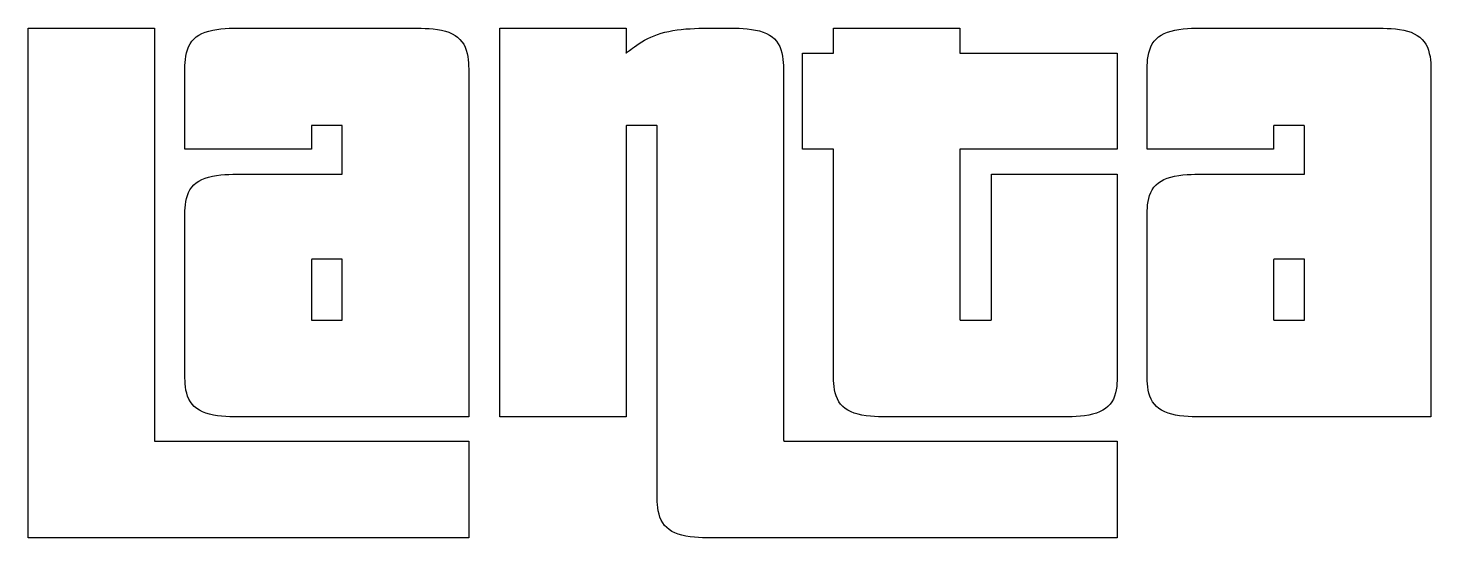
# Model space of a CAD drawing. Extents: x -29.5 to 10.5, y 9.3 to 15.2.
# Drawn here: x -5.69 to 10.52, y 9.29 to 15.17 of the extents above; entities that cross this region are included whole.
import ezdxf

# ---------------------------------------------------------------- set-up
doc = ezdxf.new("R2010")
doc.units = 0
doc.layers.add('LAYER 1', color=7, linetype='CONTINUOUS')

msp = doc.modelspace()

# ---------------------------------------------------------------- linework, layer by layer
at = {"layer": 'LAYER 1'}
for points in [[(-5.687, 10.267), (-5.687, 10.629), (-5.687, 11.048), (-5.687, 11.508), (-5.687, 11.992), (-5.687, 12.484), (-5.687, 12.968), (-5.687, 13.426), (-5.687, 13.843), (-5.687, 14.203), (-5.687, 14.493), (-5.687, 14.719), (-5.687, 14.887), (-5.687, 15.008), (-5.687, 15.088), (-5.687, 15.136), (-5.687, 15.16), (-5.687, 15.169), (-5.687, 15.17), (-5.687, 15.17), (-5.687, 15.17), (-5.687, 15.17), (-5.687, 15.17), (-5.687, 15.17), (-5.687, 15.17), (-5.687, 15.17), (-5.687, 15.17), (-5.687, 15.17), (-5.687, 15.17), (-5.684, 15.17), (-5.677, 15.17), (-5.663, 15.17), (-5.642, 15.17), (-5.609, 15.17), (-5.565, 15.17), (-5.506, 15.17), (-5.43, 15.17), (-5.337, 15.17), (-5.231, 15.17), (-5.116, 15.17), (-4.995, 15.17), (-4.873, 15.17), (-4.754, 15.17), (-4.642, 15.17), (-4.54, 15.17), (-4.454, 15.17), (-4.384, 15.17), (-4.331, 15.17), (-4.291, 15.17), (-4.263, 15.17), (-4.245, 15.17), (-4.234, 15.17), (-4.229, 15.17), (-4.227, 15.17), (-4.227, 15.17), (-4.227, 15.17), (-4.227, 15.17), (-4.227, 15.17), (-4.227, 15.17), (-4.227, 15.17), (-4.227, 15.17), (-4.227, 15.17), (-4.227, 15.17), (-4.227, 15.17), (-4.227, 15.168), (-4.227, 15.157), (-4.227, 15.13), (-4.227, 15.083), (-4.227, 15.006), (-4.227, 14.895), (-4.227, 14.741), (-4.227, 14.54), (-4.227, 14.283), (-4.227, 13.973), (-4.227, 13.621), (-4.227, 13.24), (-4.227, 12.844), (-4.227, 12.447), (-4.227, 12.06), (-4.227, 11.698), (-4.227, 11.375), (-4.227, 11.101), (-4.227, 10.885), (-4.227, 10.718), (-4.227, 10.595), (-4.227, 10.509), (-4.227, 10.453), (-4.227, 10.422), (-4.227, 10.407), (-4.227, 10.403), (-4.227, 10.403), (-4.227, 10.403), (-4.227, 10.403), (-4.227, 10.403), (-4.227, 10.403), (-4.227, 10.403), (-4.227, 10.403), (-4.227, 10.403), (-4.227, 10.403), (-4.227, 10.403), (-4.224, 10.403), (-4.214, 10.403), (-4.192, 10.403), (-4.152, 10.403), (-4.09, 10.403), (-4, 10.403), (-3.878, 10.403), (-3.718, 10.403), (-3.515, 10.403), (-3.273, 10.403), (-3, 10.403), (-2.708, 10.403), (-2.406, 10.403), (-2.103, 10.403), (-1.812, 10.403), (-1.54, 10.403), (-1.299, 10.403), (-1.099, 10.403), (-0.94, 10.403), (-0.819, 10.403), (-0.731, 10.403), (-0.669, 10.403), (-0.63, 10.403), (-0.609, 10.403), (-0.599, 10.403), (-0.597, 10.403), (-0.597, 10.403), (-0.597, 10.403), (-0.597, 10.403), (-0.597, 10.403), (-0.597, 10.403), (-0.597, 10.403), (-0.597, 10.403), (-0.597, 10.403), (-0.597, 10.403), (-0.597, 10.403), (-0.597, 10.401), (-0.597, 10.398), (-0.597, 10.39), (-0.597, 10.377), (-0.597, 10.357), (-0.597, 10.327), (-0.597, 10.288), (-0.597, 10.237), (-0.597, 10.172), (-0.597, 10.096), (-0.597, 10.011), (-0.597, 9.92), (-0.597, 9.827), (-0.597, 9.734), (-0.597, 9.645), (-0.597, 9.563), (-0.597, 9.491), (-0.597, 9.432), (-0.597, 9.385), (-0.597, 9.349), (-0.597, 9.324), (-0.597, 9.306), (-0.597, 9.295), (-0.597, 9.289), (-0.597, 9.287), (-0.597, 9.286), (-0.597, 9.286), (-0.597, 9.286), (-0.597, 9.286), (-0.597, 9.286), (-0.597, 9.286), (-0.597, 9.286), (-0.597, 9.286), (-0.597, 9.286), (-0.597, 9.286), (-0.597, 9.286), (-0.604, 9.286), (-0.623, 9.286), (-0.661, 9.286), (-0.727, 9.286), (-0.826, 9.286), (-0.967, 9.286), (-1.155, 9.286), (-1.399, 9.286), (-1.703, 9.286), (-2.058, 9.286), (-2.451, 9.286), (-2.867, 9.286), (-3.293, 9.286), (-3.713, 9.286), (-4.115, 9.286), (-4.482, 9.286), (-4.803, 9.286), (-5.064, 9.286), (-5.268, 9.286), (-5.422, 9.286), (-5.532, 9.286), (-5.607, 9.286), (-5.653, 9.286), (-5.677, 9.286), (-5.686, 9.286), (-5.687, 9.286), (-5.687, 9.286), (-5.687, 9.286), (-5.687, 9.286), (-5.687, 9.286), (-5.687, 9.286), (-5.687, 9.286), (-5.687, 9.286), (-5.687, 9.286), (-5.687, 9.286), (-5.687, 9.287), (-5.687, 9.296), (-5.687, 9.322), (-5.687, 9.371), (-5.687, 9.452), (-5.687, 9.575), (-5.687, 9.746), (-5.687, 9.974)], [(-3.592, 10.714), (-3.634, 10.727), (-3.672, 10.742), (-3.707, 10.759), (-3.739, 10.78), (-3.767, 10.803), (-3.791, 10.828), (-3.812, 10.856), (-3.83, 10.887), (-3.844, 10.921), (-3.855, 10.956), (-3.863, 10.993), (-3.868, 11.03), (-3.872, 11.066), (-3.874, 11.1), (-3.875, 11.131), (-3.876, 11.159), (-3.876, 11.182), (-3.876, 11.201), (-3.876, 11.214), (-3.876, 11.224), (-3.876, 11.231), (-3.876, 11.235), (-3.876, 11.237), (-3.876, 11.238), (-3.876, 11.238), (-3.876, 11.238), (-3.876, 11.242), (-3.876, 11.25), (-3.876, 11.267), (-3.876, 11.296), (-3.876, 11.338), (-3.876, 11.398), (-3.876, 11.478), (-3.876, 11.581), (-3.876, 11.704), (-3.876, 11.843), (-3.876, 11.991), (-3.876, 12.142), (-3.876, 12.292), (-3.876, 12.433), (-3.876, 12.56), (-3.876, 12.668), (-3.876, 12.753), (-3.876, 12.818), (-3.876, 12.864), (-3.876, 12.896), (-3.876, 12.915), (-3.876, 12.925), (-3.876, 12.929), (-3.876, 12.93), (-3.876, 12.93), (-3.876, 12.931), (-3.876, 12.933), (-3.876, 12.936), (-3.876, 12.942), (-3.876, 12.951), (-3.876, 12.964), (-3.876, 12.981), (-3.876, 13.003), (-3.875, 13.03), (-3.875, 13.061), (-3.873, 13.094), (-3.869, 13.13), (-3.864, 13.167), (-3.857, 13.203), (-3.847, 13.239), (-3.833, 13.273), (-3.817, 13.305), (-3.796, 13.334), (-3.773, 13.36), (-3.745, 13.383), (-3.715, 13.404), (-3.681, 13.423), (-3.643, 13.438), (-3.602, 13.451), (-3.557, 13.462), (-3.51, 13.47), (-3.462, 13.476), (-3.414, 13.48), (-3.367, 13.482), (-3.322, 13.484), (-3.281, 13.485), (-3.245, 13.485), (-3.215, 13.485), (-3.192, 13.485), (-3.175, 13.485), (-3.162, 13.485), (-3.154, 13.485), (-3.149, 13.485), (-3.147, 13.485), (-3.146, 13.485), (-3.145, 13.485), (-3.145, 13.485), (-3.143, 13.485), (-3.137, 13.485), (-3.125, 13.485), (-3.106, 13.485), (-3.077, 13.485), (-3.037, 13.485), (-2.984, 13.485), (-2.916, 13.485), (-2.835, 13.485), (-2.745, 13.485), (-2.649, 13.485), (-2.552, 13.485), (-2.456, 13.485), (-2.366, 13.485), (-2.286, 13.485), (-2.218, 13.485), (-2.165, 13.485), (-2.125, 13.485), (-2.097, 13.485), (-2.078, 13.485), (-2.066, 13.485), (-2.06, 13.485), (-2.058, 13.485), (-2.057, 13.485), (-2.057, 13.485), (-2.057, 13.485), (-2.057, 13.485), (-2.057, 13.485), (-2.057, 13.485), (-2.057, 13.485), (-2.057, 13.485), (-2.057, 13.485), (-2.057, 13.485), (-2.057, 13.485), (-2.057, 13.488), (-2.057, 13.492), (-2.057, 13.5), (-2.057, 13.512), (-2.057, 13.53), (-2.057, 13.554), (-2.057, 13.585), (-2.057, 13.623), (-2.057, 13.666), (-2.057, 13.713), (-2.057, 13.762), (-2.057, 13.811), (-2.057, 13.858), (-2.057, 13.9), (-2.057, 13.938), (-2.057, 13.967), (-2.057, 13.99), (-2.057, 14.007), (-2.057, 14.019), (-2.057, 14.026), (-2.057, 14.03), (-2.057, 14.032), (-2.057, 14.032), (-2.057, 14.032), (-2.057, 14.032), (-2.057, 14.033), (-2.057, 14.033), (-2.057, 14.033), (-2.057, 14.033), (-2.057, 14.033), (-2.057, 14.034), (-2.057, 14.034), (-2.057, 14.035), (-2.057, 14.036), (-2.057, 14.036), (-2.057, 14.037), (-2.057, 14.038), (-2.058, 14.039), (-2.058, 14.04), (-2.058, 14.041), (-2.058, 14.042), (-2.059, 14.042), (-2.059, 14.043), (-2.06, 14.044), (-2.06, 14.044), (-2.061, 14.045), (-2.061, 14.045), (-2.062, 14.046), (-2.063, 14.046), (-2.064, 14.046), (-2.065, 14.046), (-2.066, 14.046), (-2.067, 14.046), (-2.068, 14.046), (-2.068, 14.046), (-2.069, 14.046), (-2.07, 14.046), (-2.07, 14.046), (-2.071, 14.046), (-2.071, 14.046), (-2.071, 14.046), (-2.071, 14.046), (-2.071, 14.046), (-2.071, 14.046), (-2.071, 14.046), (-2.071, 14.046), (-2.072, 14.046), (-2.073, 14.046), (-2.076, 14.046), (-2.081, 14.046), (-2.089, 14.046), (-2.1, 14.046), (-2.115, 14.046), (-2.134, 14.046), (-2.157, 14.046), (-2.184, 14.046), (-2.213, 14.046), (-2.242, 14.046), (-2.271, 14.046), (-2.299, 14.046), (-2.325, 14.046), (-2.347, 14.046), (-2.364, 14.046), (-2.377, 14.046), (-2.387, 14.046), (-2.394, 14.046), (-2.398, 14.046), (-2.4, 14.046), (-2.401, 14.046), (-2.401, 14.046), (-2.401, 14.046), (-2.401, 14.046), (-2.401, 14.046), (-2.401, 14.046), (-2.402, 14.046), (-2.402, 14.046), (-2.402, 14.046), (-2.402, 14.046), (-2.403, 14.046), (-2.404, 14.046), (-2.404, 14.046), (-2.405, 14.046), (-2.406, 14.046), (-2.407, 14.046), (-2.408, 14.046), (-2.409, 14.046), (-2.41, 14.046), (-2.411, 14.045), (-2.411, 14.045), (-2.412, 14.045), (-2.413, 14.044), (-2.413, 14.044), (-2.414, 14.043), (-2.414, 14.042), (-2.414, 14.041), (-2.415, 14.041), (-2.415, 14.04), (-2.415, 14.039), (-2.415, 14.038), (-2.415, 14.037), (-2.415, 14.036), (-2.415, 14.035), (-2.415, 14.035), (-2.415, 14.034), (-2.415, 14.033), (-2.415, 14.033), (-2.415, 14.033), (-2.415, 14.033), (-2.415, 14.033), (-2.415, 14.033), (-2.415, 14.032), (-2.415, 14.032), (-2.415, 14.032), (-2.415, 14.032), (-2.415, 14.031), (-2.415, 14.028), (-2.415, 14.024), (-2.415, 14.018), (-2.415, 14.009), (-2.415, 13.997), (-2.415, 13.981), (-2.415, 13.962), (-2.415, 13.941), (-2.415, 13.918), (-2.415, 13.895), (-2.415, 13.872), (-2.415, 13.85), (-2.415, 13.831), (-2.415, 13.814), (-2.415, 13.801), (-2.415, 13.791), (-2.415, 13.783), (-2.415, 13.778), (-2.415, 13.775), (-2.415, 13.774), (-2.415, 13.773), (-2.415, 13.773), (-2.415, 13.773), (-2.415, 13.773), (-2.415, 13.773), (-2.415, 13.773), (-2.415, 13.773), (-2.415, 13.773), (-2.415, 13.773), (-2.415, 13.773), (-2.415, 13.773), (-2.416, 13.773), (-2.421, 13.773), (-2.432, 13.773), (-2.451, 13.773), (-2.482, 13.773), (-2.526, 13.773), (-2.586, 13.773), (-2.664, 13.773), (-2.762, 13.773), (-2.876, 13.773), (-3, 13.773), (-3.13, 13.773), (-3.261, 13.773), (-3.387, 13.773), (-3.503, 13.773), (-3.605, 13.773), (-3.689, 13.773), (-3.753, 13.773), (-3.8, 13.773), (-3.834, 13.773), (-3.855, 13.773), (-3.868, 13.773), (-3.874, 13.773), (-3.876, 13.773), (-3.876, 13.773), (-3.876, 13.773), (-3.876, 13.773), (-3.876, 13.773), (-3.876, 13.773), (-3.876, 13.773), (-3.876, 13.773), (-3.876, 13.773), (-3.876, 13.773), (-3.876, 13.773), (-3.876, 13.775), (-3.876, 13.779), (-3.876, 13.788), (-3.876, 13.802), (-3.876, 13.823), (-3.876, 13.853), (-3.876, 13.893), (-3.876, 13.944), (-3.876, 14.005), (-3.876, 14.073), (-3.876, 14.146), (-3.876, 14.22), (-3.876, 14.293), (-3.876, 14.362), (-3.876, 14.424), (-3.876, 14.476), (-3.876, 14.517), (-3.876, 14.548), (-3.876, 14.57), (-3.876, 14.585), (-3.876, 14.594), (-3.876, 14.599), (-3.876, 14.601), (-3.876, 14.601), (-3.876, 14.601), (-3.876, 14.602), (-3.876, 14.604), (-3.876, 14.608), (-3.876, 14.614), (-3.876, 14.623), (-3.876, 14.637), (-3.876, 14.655), (-3.876, 14.678), (-3.875, 14.705), (-3.875, 14.737), (-3.873, 14.772), (-3.869, 14.808), (-3.864, 14.846), (-3.856, 14.884), (-3.846, 14.92), (-3.832, 14.955), (-3.815, 14.987), (-3.795, 15.017), (-3.771, 15.043), (-3.744, 15.067), (-3.713, 15.089), (-3.678, 15.107), (-3.641, 15.123), (-3.599, 15.136), (-3.554, 15.147), (-3.507, 15.155), (-3.459, 15.161), (-3.411, 15.165), (-3.364, 15.168), (-3.319, 15.169), (-3.279, 15.17), (-3.243, 15.17), (-3.214, 15.17), (-3.191, 15.17), (-3.174, 15.17), (-3.162, 15.17), (-3.154, 15.17), (-3.149, 15.17), (-3.146, 15.17), (-3.146, 15.17), (-3.145, 15.17), (-3.145, 15.17), (-3.141, 15.17), (-3.13, 15.17), (-3.109, 15.17), (-3.076, 15.17), (-3.027, 15.17), (-2.959, 15.17), (-2.869, 15.17), (-2.754, 15.17), (-2.618, 15.17), (-2.466, 15.17), (-2.306, 15.17), (-2.143, 15.17), (-1.984, 15.17), (-1.835, 15.17), (-1.701, 15.17), (-1.59, 15.17), (-1.503, 15.17), (-1.437, 15.17), (-1.391, 15.17), (-1.359, 15.17), (-1.341, 15.17), (-1.331, 15.17), (-1.327, 15.17), (-1.327, 15.17), (-1.327, 15.17), (-1.326, 15.17), (-1.323, 15.17), (-1.318, 15.17), (-1.309, 15.17), (-1.297, 15.17), (-1.279, 15.17), (-1.255, 15.17), (-1.225, 15.17), (-1.188, 15.17), (-1.147, 15.169), (-1.102, 15.167), (-1.055, 15.164), (-1.007, 15.16), (-0.958, 15.154), (-0.912, 15.145), (-0.867, 15.135), (-0.827, 15.121), (-0.789, 15.105), (-0.755, 15.086), (-0.725, 15.064), (-0.698, 15.04), (-0.675, 15.013), (-0.655, 14.983), (-0.638, 14.95), (-0.625, 14.915), (-0.615, 14.878), (-0.608, 14.841), (-0.603, 14.803), (-0.6, 14.767), (-0.598, 14.732), (-0.597, 14.701), (-0.597, 14.674), (-0.597, 14.652), (-0.597, 14.635), (-0.597, 14.622), (-0.597, 14.613), (-0.597, 14.607), (-0.597, 14.603), (-0.597, 14.602), (-0.597, 14.601), (-0.597, 14.601), (-0.597, 14.599), (-0.597, 14.589), (-0.597, 14.563), (-0.597, 14.516), (-0.597, 14.441), (-0.597, 14.33), (-0.597, 14.178), (-0.597, 13.977), (-0.597, 13.723), (-0.597, 13.425), (-0.597, 13.096), (-0.597, 12.749), (-0.597, 12.399), (-0.597, 12.057), (-0.597, 11.739), (-0.597, 11.456), (-0.597, 11.223), (-0.597, 11.042), (-0.597, 10.906), (-0.597, 10.81), (-0.597, 10.747), (-0.597, 10.709), (-0.597, 10.69), (-0.597, 10.684), (-0.597, 10.683), (-0.597, 10.683), (-0.597, 10.683), (-0.597, 10.683), (-0.597, 10.683), (-0.597, 10.683), (-0.597, 10.683), (-0.597, 10.683), (-0.597, 10.683), (-0.597, 10.683), (-0.601, 10.683), (-0.613, 10.683), (-0.637, 10.683), (-0.677, 10.683), (-0.739, 10.683), (-0.825, 10.683), (-0.942, 10.683), (-1.092, 10.683), (-1.274, 10.683), (-1.481, 10.683), (-1.702, 10.683), (-1.93, 10.683), (-2.156, 10.683), (-2.371, 10.683), (-2.566, 10.683), (-2.733, 10.683), (-2.865, 10.683), (-2.965, 10.683), (-3.038, 10.683), (-3.088, 10.683), (-3.12, 10.683), (-3.137, 10.683), (-3.144, 10.683), (-3.145, 10.683), (-3.146, 10.683), (-3.146, 10.683), (-3.148, 10.683), (-3.153, 10.683), (-3.16, 10.683), (-3.171, 10.683), (-3.188, 10.683), (-3.209, 10.683), (-3.238, 10.683), (-3.272, 10.684), (-3.312, 10.684), (-3.356, 10.685), (-3.402, 10.688), (-3.451, 10.692), (-3.499, 10.697), (-3.547, 10.704)], [(1.866, 9.317), (1.824, 9.329), (1.785, 9.345), (1.75, 9.362), (1.718, 9.383), (1.69, 9.406), (1.665, 9.431), (1.644, 9.46), (1.626, 9.491), (1.612, 9.524), (1.601, 9.56), (1.593, 9.597), (1.587, 9.634), (1.583, 9.67), (1.581, 9.704), (1.58, 9.735), (1.58, 9.763), (1.58, 9.786), (1.58, 9.804), (1.58, 9.818), (1.58, 9.827), (1.58, 9.834), (1.58, 9.838), (1.58, 9.84), (1.58, 9.841), (1.58, 9.841), (1.58, 9.842), (1.58, 9.85), (1.58, 9.873), (1.58, 9.917), (1.58, 9.99), (1.58, 10.099), (1.58, 10.252), (1.58, 10.454), (1.58, 10.714), (1.58, 11.024), (1.58, 11.371), (1.58, 11.74), (1.58, 12.117), (1.58, 12.486), (1.58, 12.834), (1.58, 13.147), (1.58, 13.409), (1.58, 13.614), (1.58, 13.768), (1.58, 13.879), (1.58, 13.954), (1.58, 13.999), (1.58, 14.022), (1.58, 14.031), (1.58, 14.032), (1.58, 14.032), (1.58, 14.033), (1.58, 14.033), (1.58, 14.033), (1.58, 14.033), (1.58, 14.033), (1.58, 14.033), (1.58, 14.034), (1.58, 14.034), (1.58, 14.035), (1.58, 14.036), (1.58, 14.037), (1.58, 14.038), (1.579, 14.039), (1.579, 14.04), (1.579, 14.04), (1.579, 14.041), (1.578, 14.042), (1.578, 14.043), (1.578, 14.043), (1.577, 14.044), (1.576, 14.045), (1.576, 14.045), (1.575, 14.045), (1.574, 14.046), (1.573, 14.046), (1.572, 14.046), (1.572, 14.046), (1.571, 14.046), (1.57, 14.046), (1.569, 14.046), (1.568, 14.046), (1.567, 14.046), (1.567, 14.046), (1.567, 14.046), (1.566, 14.046), (1.566, 14.046), (1.566, 14.046), (1.566, 14.046), (1.566, 14.046), (1.566, 14.046), (1.566, 14.046), (1.566, 14.046), (1.565, 14.046), (1.562, 14.046), (1.558, 14.046), (1.552, 14.046), (1.542, 14.046), (1.529, 14.046), (1.512, 14.046), (1.49, 14.046), (1.465, 14.046), (1.437, 14.046), (1.407, 14.046), (1.378, 14.046), (1.349, 14.046), (1.322, 14.046), (1.299, 14.046), (1.28, 14.046), (1.265, 14.046), (1.254, 14.046), (1.246, 14.046), (1.241, 14.046), (1.238, 14.046), (1.236, 14.046), (1.236, 14.046), (1.236, 14.046), (1.236, 14.046), (1.236, 14.046), (1.236, 14.046), (1.235, 14.046), (1.235, 14.046), (1.235, 14.046), (1.235, 14.046), (1.234, 14.046), (1.234, 14.046), (1.233, 14.046), (1.232, 14.046), (1.231, 14.046), (1.23, 14.046), (1.229, 14.046), (1.228, 14.046), (1.227, 14.046), (1.227, 14.046), (1.226, 14.045), (1.225, 14.045), (1.224, 14.044), (1.224, 14.044), (1.223, 14.043), (1.223, 14.042), (1.223, 14.042), (1.222, 14.041), (1.222, 14.04), (1.222, 14.039), (1.222, 14.038), (1.222, 14.037), (1.222, 14.036), (1.222, 14.035), (1.222, 14.035), (1.222, 14.034), (1.222, 14.034), (1.222, 14.033), (1.222, 14.033), (1.222, 14.033), (1.222, 14.033), (1.222, 14.033), (1.222, 14.032), (1.222, 14.032), (1.222, 14.032), (1.222, 14.029), (1.222, 14.016), (1.222, 13.989), (1.222, 13.94), (1.222, 13.866), (1.222, 13.759), (1.222, 13.614), (1.222, 13.426), (1.222, 13.193), (1.222, 12.927), (1.222, 12.638), (1.222, 12.338), (1.222, 12.039), (1.222, 11.753), (1.222, 11.49), (1.222, 11.263), (1.222, 11.08), (1.222, 10.941), (1.222, 10.839), (1.222, 10.768), (1.222, 10.723), (1.222, 10.697), (1.222, 10.686), (1.222, 10.683), (1.222, 10.683), (1.222, 10.683), (1.222, 10.683), (1.222, 10.683), (1.222, 10.683), (1.222, 10.683), (1.222, 10.683), (1.222, 10.683), (1.222, 10.683), (1.221, 10.683), (1.217, 10.683), (1.208, 10.683), (1.19, 10.683), (1.162, 10.683), (1.121, 10.683), (1.064, 10.683), (0.988, 10.683), (0.893, 10.683), (0.782, 10.683), (0.659, 10.683), (0.529, 10.683), (0.398, 10.683), (0.271, 10.683), (0.152, 10.683), (0.047, 10.683), (-0.04, 10.683), (-0.107, 10.683), (-0.157, 10.683), (-0.193, 10.683), (-0.216, 10.683), (-0.23, 10.683), (-0.236, 10.683), (-0.239, 10.683), (-0.239, 10.683), (-0.239, 10.683), (-0.239, 10.683), (-0.239, 10.683), (-0.239, 10.683), (-0.239, 10.683), (-0.239, 10.683), (-0.239, 10.683), (-0.239, 10.683), (-0.239, 10.684), (-0.239, 10.692), (-0.239, 10.714), (-0.239, 10.758), (-0.239, 10.832), (-0.239, 10.944), (-0.239, 11.101), (-0.239, 11.312), (-0.239, 11.582), (-0.239, 11.909), (-0.239, 12.276), (-0.239, 12.669), (-0.239, 13.072), (-0.239, 13.469), (-0.239, 13.845), (-0.239, 14.185), (-0.239, 14.472), (-0.239, 14.699), (-0.239, 14.87), (-0.239, 14.994), (-0.239, 15.078), (-0.239, 15.13), (-0.239, 15.157), (-0.239, 15.168), (-0.239, 15.17), (-0.239, 15.17), (-0.239, 15.17), (-0.239, 15.17), (-0.239, 15.17), (-0.239, 15.17), (-0.239, 15.17), (-0.239, 15.17), (-0.239, 15.17), (-0.239, 15.17), (-0.237, 15.17), (-0.232, 15.17), (-0.221, 15.17), (-0.2, 15.17), (-0.168, 15.17), (-0.123, 15.17), (-0.061, 15.17), (0.02, 15.17), (0.121, 15.17), (0.236, 15.17), (0.362, 15.17), (0.492, 15.17), (0.623, 15.17), (0.748, 15.17), (0.864, 15.17), (0.964, 15.17), (1.044, 15.17), (1.106, 15.17), (1.152, 15.17), (1.183, 15.17), (1.204, 15.17), (1.215, 15.17), (1.22, 15.17), (1.222, 15.17), (1.222, 15.17), (1.222, 15.17), (1.222, 15.17), (1.222, 15.17), (1.222, 15.17), (1.222, 15.17), (1.222, 15.17), (1.222, 15.17), (1.222, 15.17), (1.222, 15.17), (1.222, 15.169), (1.222, 15.167), (1.222, 15.164), (1.222, 15.159), (1.222, 15.151), (1.222, 15.139), (1.222, 15.125), (1.222, 15.106), (1.222, 15.085), (1.222, 15.06), (1.222, 15.035), (1.222, 15.009), (1.222, 14.984), (1.222, 14.96), (1.222, 14.939), (1.222, 14.922), (1.222, 14.909), (1.222, 14.899), (1.222, 14.891), (1.222, 14.887), (1.222, 14.884), (1.222, 14.883), (1.222, 14.882), (1.222, 14.882), (1.222, 14.882), (1.222, 14.883), (1.224, 14.884), (1.227, 14.886), (1.231, 14.89), (1.238, 14.895), (1.248, 14.902), (1.26, 14.912), (1.276, 14.924), (1.295, 14.939), (1.318, 14.955), (1.343, 14.973), (1.371, 14.992), (1.402, 15.011), (1.435, 15.03), (1.47, 15.049), (1.506, 15.066), (1.544, 15.082), (1.584, 15.096), (1.626, 15.11), (1.669, 15.121), (1.714, 15.132), (1.76, 15.141), (1.809, 15.148), (1.858, 15.155), (1.909, 15.16), (1.961, 15.163), (2.012, 15.166), (2.062, 15.168), (2.109, 15.169), (2.152, 15.17), (2.191, 15.17), (2.224, 15.17), (2.251, 15.17), (2.272, 15.17), (2.29, 15.17), (2.305, 15.17), (2.319, 15.17), (2.335, 15.17), (2.353, 15.17), (2.376, 15.17), (2.405, 15.17), (2.44, 15.17), (2.481, 15.169), (2.525, 15.168), (2.572, 15.165), (2.62, 15.161), (2.669, 15.155), (2.716, 15.147), (2.761, 15.137), (2.803, 15.124), (2.841, 15.108), (2.876, 15.09), (2.907, 15.068), (2.934, 15.044), (2.958, 15.018), (2.979, 14.988), (2.996, 14.956), (3.01, 14.921), (3.02, 14.885), (3.028, 14.847), (3.033, 14.809), (3.037, 14.772), (3.039, 14.738), (3.04, 14.706), (3.04, 14.678), (3.04, 14.655), (3.04, 14.637), (3.04, 14.624), (3.04, 14.614), (3.04, 14.608), (3.04, 14.604), (3.04, 14.602), (3.04, 14.601), (3.04, 14.601), (3.04, 14.6), (3.04, 14.59), (3.04, 14.565), (3.04, 14.518), (3.04, 14.441), (3.04, 14.328), (3.04, 14.17), (3.04, 13.961), (3.04, 13.695), (3.04, 13.38), (3.04, 13.031), (3.04, 12.661), (3.04, 12.285), (3.04, 11.918), (3.04, 11.574), (3.04, 11.267), (3.04, 11.012), (3.04, 10.814), (3.04, 10.665), (3.04, 10.559), (3.04, 10.489), (3.04, 10.446), (3.04, 10.425), (3.04, 10.418), (3.04, 10.417), (3.04, 10.417), (3.04, 10.417), (3.04, 10.417), (3.04, 10.416), (3.04, 10.416), (3.04, 10.416), (3.04, 10.416), (3.04, 10.415), (3.04, 10.415), (3.04, 10.414), (3.04, 10.413), (3.04, 10.412), (3.04, 10.411), (3.04, 10.41), (3.041, 10.409), (3.041, 10.409), (3.041, 10.408), (3.041, 10.407), (3.042, 10.406), (3.042, 10.406), (3.043, 10.405), (3.043, 10.404), (3.044, 10.404), (3.045, 10.404), (3.046, 10.403), (3.047, 10.403), (3.047, 10.403), (3.048, 10.403), (3.049, 10.403), (3.05, 10.403), (3.051, 10.403), (3.052, 10.403), (3.052, 10.403), (3.053, 10.403), (3.053, 10.403), (3.054, 10.403), (3.054, 10.403), (3.054, 10.403), (3.054, 10.403), (3.054, 10.403), (3.054, 10.403), (3.054, 10.403), (3.057, 10.403), (3.069, 10.403), (3.097, 10.403), (3.148, 10.403), (3.228, 10.403), (3.343, 10.403), (3.501, 10.403), (3.708, 10.403), (3.966, 10.403), (4.266, 10.403), (4.594, 10.403), (4.936, 10.403), (5.28, 10.403), (5.612, 10.403), (5.919, 10.403), (6.188, 10.403), (6.407, 10.403), (6.575, 10.403), (6.699, 10.403), (6.786, 10.403), (6.842, 10.403), (6.875, 10.403), (6.89, 10.403), (6.894, 10.403), (6.895, 10.403), (6.895, 10.403), (6.895, 10.403), (6.895, 10.403), (6.895, 10.403), (6.895, 10.403), (6.895, 10.403), (6.895, 10.403), (6.895, 10.403), (6.895, 10.402), (6.895, 10.4), (6.895, 10.394), (6.895, 10.381), (6.895, 10.361), (6.895, 10.332), (6.895, 10.29), (6.895, 10.236), (6.895, 10.166), (6.895, 10.082), (6.895, 9.989), (6.895, 9.891), (6.895, 9.791), (6.895, 9.692), (6.895, 9.6), (6.895, 9.518), (6.895, 9.449), (6.895, 9.395), (6.895, 9.355), (6.895, 9.326), (6.895, 9.306), (6.895, 9.295), (6.895, 9.289), (6.895, 9.286), (6.895, 9.286), (6.895, 9.286), (6.895, 9.286), (6.895, 9.286), (6.895, 9.286), (6.895, 9.286), (6.895, 9.286), (6.895, 9.286), (6.895, 9.286), (6.894, 9.286), (6.888, 9.286), (6.869, 9.286), (6.829, 9.286), (6.759, 9.286), (6.652, 9.286), (6.5, 9.286), (6.296, 9.286), (6.031, 9.286), (5.707, 9.286), (5.338, 9.286), (4.94, 9.286), (4.53, 9.286), (4.123, 9.286), (3.734, 9.286), (3.38, 9.286), (3.076, 9.286), (2.834, 9.286), (2.65, 9.286), (2.515, 9.286), (2.423, 9.286), (2.365, 9.286), (2.333, 9.286), (2.32, 9.286), (2.317, 9.286), (2.317, 9.286), (2.316, 9.286), (2.314, 9.286), (2.31, 9.286), (2.302, 9.286), (2.291, 9.286), (2.275, 9.286), (2.253, 9.286), (2.225, 9.286), (2.19, 9.286), (2.149, 9.287), (2.105, 9.288), (2.058, 9.291), (2.009, 9.294), (1.96, 9.3), (1.912, 9.307)], [(3.9, 10.714), (3.857, 10.727), (3.819, 10.742), (3.784, 10.76), (3.752, 10.78), (3.724, 10.804), (3.699, 10.83), (3.678, 10.858), (3.661, 10.89), (3.647, 10.924), (3.636, 10.96), (3.628, 10.997), (3.623, 11.034), (3.619, 11.07), (3.617, 11.104), (3.616, 11.135), (3.616, 11.163), (3.616, 11.185), (3.616, 11.203), (3.616, 11.216), (3.616, 11.226), (3.616, 11.232), (3.616, 11.236), (3.616, 11.237), (3.616, 11.238), (3.616, 11.238), (3.616, 11.239), (3.616, 11.245), (3.616, 11.261), (3.616, 11.291), (3.616, 11.339), (3.616, 11.41), (3.616, 11.508), (3.616, 11.638), (3.616, 11.803), (3.616, 11.997), (3.616, 12.212), (3.616, 12.438), (3.616, 12.667), (3.616, 12.889), (3.616, 13.097), (3.616, 13.28), (3.616, 13.431), (3.616, 13.547), (3.616, 13.633), (3.616, 13.694), (3.616, 13.734), (3.616, 13.758), (3.616, 13.769), (3.616, 13.772), (3.616, 13.773), (3.616, 13.773), (3.616, 13.773), (3.616, 13.773), (3.616, 13.773), (3.616, 13.773), (3.616, 13.773), (3.616, 13.773), (3.616, 13.773), (3.616, 13.773), (3.615, 13.773), (3.613, 13.773), (3.609, 13.773), (3.603, 13.773), (3.593, 13.773), (3.58, 13.773), (3.562, 13.773), (3.54, 13.773), (3.513, 13.773), (3.483, 13.773), (3.451, 13.773), (3.419, 13.773), (3.387, 13.773), (3.357, 13.773), (3.331, 13.773), (3.309, 13.773), (3.292, 13.773), (3.279, 13.773), (3.27, 13.773), (3.264, 13.773), (3.26, 13.773), (3.258, 13.773), (3.258, 13.773), (3.258, 13.773), (3.258, 13.773), (3.258, 13.773), (3.258, 13.773), (3.258, 13.773), (3.258, 13.773), (3.258, 13.773), (3.258, 13.773), (3.258, 13.773), (3.258, 13.773), (3.258, 13.775), (3.258, 13.78), (3.258, 13.791), (3.258, 13.809), (3.258, 13.837), (3.258, 13.877), (3.258, 13.929), (3.258, 13.997), (3.258, 14.078), (3.258, 14.17), (3.258, 14.268), (3.258, 14.368), (3.258, 14.467), (3.258, 14.56), (3.258, 14.644), (3.258, 14.714), (3.258, 14.769), (3.258, 14.811), (3.258, 14.841), (3.258, 14.861), (3.258, 14.873), (3.258, 14.879), (3.258, 14.882), (3.258, 14.882), (3.258, 14.882), (3.258, 14.882), (3.258, 14.882), (3.258, 14.882), (3.258, 14.882), (3.258, 14.882), (3.258, 14.882), (3.258, 14.882), (3.258, 14.882), (3.258, 14.882), (3.26, 14.882), (3.263, 14.882), (3.269, 14.882), (3.277, 14.882), (3.289, 14.882), (3.305, 14.882), (3.327, 14.882), (3.352, 14.882), (3.381, 14.882), (3.413, 14.882), (3.445, 14.882), (3.477, 14.882), (3.507, 14.882), (3.535, 14.882), (3.559, 14.882), (3.577, 14.882), (3.591, 14.882), (3.601, 14.882), (3.608, 14.882), (3.612, 14.882), (3.615, 14.882), (3.616, 14.882), (3.616, 14.882), (3.616, 14.882), (3.616, 14.882), (3.616, 14.882), (3.616, 14.882), (3.616, 14.882), (3.616, 14.882), (3.616, 14.882), (3.616, 14.882), (3.616, 14.882), (3.616, 14.882), (3.616, 14.883), (3.616, 14.886), (3.616, 14.89), (3.616, 14.896), (3.616, 14.906), (3.616, 14.918), (3.616, 14.934), (3.616, 14.955), (3.616, 14.978), (3.616, 15.003), (3.616, 15.029), (3.616, 15.055), (3.616, 15.079), (3.616, 15.102), (3.616, 15.121), (3.616, 15.137), (3.616, 15.149), (3.616, 15.157), (3.616, 15.163), (3.616, 15.167), (3.616, 15.169), (3.616, 15.17), (3.616, 15.17), (3.616, 15.17), (3.616, 15.17), (3.616, 15.17), (3.616, 15.17), (3.616, 15.17), (3.616, 15.17), (3.616, 15.17), (3.616, 15.17), (3.616, 15.17), (3.617, 15.17), (3.622, 15.17), (3.632, 15.17), (3.652, 15.17), (3.683, 15.17), (3.727, 15.17), (3.788, 15.17), (3.868, 15.17), (3.968, 15.17), (4.083, 15.17), (4.209, 15.17), (4.34, 15.17), (4.472, 15.17), (4.598, 15.17), (4.715, 15.17), (4.816, 15.17), (4.898, 15.17), (4.96, 15.17), (5.006, 15.17), (5.038, 15.17), (5.058, 15.17), (5.07, 15.17), (5.075, 15.17), (5.076, 15.17), (5.076, 15.17), (5.076, 15.17), (5.076, 15.17), (5.076, 15.17), (5.076, 15.17), (5.076, 15.17), (5.076, 15.17), (5.076, 15.17), (5.076, 15.17), (5.076, 15.17), (5.076, 15.169), (5.076, 15.167), (5.076, 15.163), (5.076, 15.158), (5.076, 15.149), (5.076, 15.138), (5.076, 15.123), (5.076, 15.104), (5.076, 15.081), (5.076, 15.057), (5.076, 15.031), (5.076, 15.005), (5.076, 14.98), (5.076, 14.957), (5.076, 14.936), (5.076, 14.919), (5.076, 14.907), (5.076, 14.897), (5.076, 14.89), (5.076, 14.886), (5.076, 14.884), (5.076, 14.882), (5.076, 14.882), (5.076, 14.882), (5.076, 14.882), (5.076, 14.882), (5.076, 14.882), (5.076, 14.882), (5.076, 14.882), (5.076, 14.882), (5.076, 14.882), (5.076, 14.882), (5.077, 14.882), (5.081, 14.882), (5.092, 14.882), (5.113, 14.882), (5.146, 14.882), (5.196, 14.882), (5.266, 14.882), (5.358, 14.882), (5.475, 14.882), (5.613, 14.882), (5.767, 14.882), (5.929, 14.882), (6.093, 14.882), (6.253, 14.882), (6.403, 14.882), (6.535, 14.882), (6.644, 14.882), (6.729, 14.882), (6.792, 14.882), (6.837, 14.882), (6.866, 14.882), (6.883, 14.882), (6.892, 14.882), (6.894, 14.882), (6.895, 14.882), (6.895, 14.882), (6.895, 14.882), (6.895, 14.882), (6.895, 14.882), (6.895, 14.882), (6.895, 14.882), (6.895, 14.882), (6.895, 14.882), (6.895, 14.882), (6.895, 14.88), (6.895, 14.874), (6.895, 14.862), (6.895, 14.843), (6.895, 14.814), (6.895, 14.774), (6.895, 14.72), (6.895, 14.65), (6.895, 14.568), (6.895, 14.475), (6.895, 14.377), (6.895, 14.277), (6.895, 14.178), (6.895, 14.086), (6.895, 14.003), (6.895, 13.934), (6.895, 13.881), (6.895, 13.84), (6.895, 13.812), (6.895, 13.792), (6.895, 13.781), (6.895, 13.775), (6.895, 13.773), (6.895, 13.773), (6.895, 13.773), (6.895, 13.773), (6.895, 13.773), (6.895, 13.773), (6.895, 13.773), (6.895, 13.773), (6.895, 13.773), (6.895, 13.773), (6.894, 13.773), (6.892, 13.773), (6.883, 13.773), (6.866, 13.773), (6.836, 13.773), (6.791, 13.773), (6.728, 13.773), (6.643, 13.773), (6.534, 13.773), (6.401, 13.773), (6.251, 13.773), (6.091, 13.773), (5.927, 13.773), (5.765, 13.773), (5.612, 13.773), (5.473, 13.773), (5.357, 13.773), (5.265, 13.773), (5.196, 13.773), (5.146, 13.773), (5.112, 13.773), (5.092, 13.773), (5.081, 13.773), (5.077, 13.773), (5.076, 13.773), (5.076, 13.773), (5.076, 13.773), (5.076, 13.773), (5.076, 13.773), (5.076, 13.773), (5.076, 13.773), (5.076, 13.773), (5.076, 13.773), (5.076, 13.773), (5.076, 13.77), (5.076, 13.762), (5.076, 13.745), (5.076, 13.715), (5.076, 13.67), (5.076, 13.605), (5.076, 13.517), (5.076, 13.403), (5.076, 13.264), (5.076, 13.105), (5.076, 12.933), (5.076, 12.757), (5.076, 12.581), (5.076, 12.414), (5.076, 12.263), (5.076, 12.133), (5.076, 12.03), (5.076, 11.952), (5.076, 11.896), (5.076, 11.857), (5.076, 11.833), (5.076, 11.82), (5.076, 11.815), (5.076, 11.814), (5.076, 11.814), (5.076, 11.814), (5.076, 11.814), (5.076, 11.814), (5.076, 11.814), (5.076, 11.813), (5.076, 11.813), (5.076, 11.813), (5.076, 11.812), (5.076, 11.811), (5.076, 11.81), (5.076, 11.81), (5.076, 11.809), (5.076, 11.808), (5.077, 11.807), (5.077, 11.806), (5.077, 11.805), (5.077, 11.804), (5.078, 11.804), (5.078, 11.803), (5.079, 11.802), (5.079, 11.802), (5.08, 11.801), (5.081, 11.801), (5.082, 11.801), (5.082, 11.8), (5.083, 11.8), (5.084, 11.8), (5.085, 11.8), (5.086, 11.8), (5.087, 11.8), (5.088, 11.8), (5.089, 11.8), (5.089, 11.8), (5.089, 11.8), (5.09, 11.8), (5.09, 11.8), (5.09, 11.8), (5.09, 11.8), (5.09, 11.8), (5.09, 11.8), (5.09, 11.8), (5.091, 11.8), (5.092, 11.8), (5.094, 11.8), (5.098, 11.8), (5.105, 11.8), (5.115, 11.8), (5.129, 11.8), (5.147, 11.8), (5.17, 11.8), (5.197, 11.8), (5.226, 11.8), (5.256, 11.8), (5.286, 11.8), (5.316, 11.8), (5.343, 11.8), (5.366, 11.8), (5.385, 11.8), (5.4, 11.8), (5.411, 11.8), (5.418, 11.8), (5.423, 11.8), (5.426, 11.8), (5.427, 11.8), (5.427, 11.8), (5.427, 11.8), (5.427, 11.8), (5.427, 11.8), (5.427, 11.8), (5.428, 11.8), (5.428, 11.8), (5.428, 11.8), (5.428, 11.8), (5.429, 11.8), (5.43, 11.8), (5.43, 11.8), (5.431, 11.8), (5.432, 11.8), (5.433, 11.8), (5.434, 11.8), (5.435, 11.8), (5.436, 11.801), (5.437, 11.801), (5.437, 11.801), (5.438, 11.802), (5.439, 11.802), (5.439, 11.803), (5.44, 11.803), (5.44, 11.804), (5.44, 11.805), (5.441, 11.806), (5.441, 11.807), (5.441, 11.808), (5.441, 11.809), (5.441, 11.809), (5.441, 11.81), (5.441, 11.811), (5.441, 11.812), (5.441, 11.812), (5.441, 11.813), (5.441, 11.813), (5.441, 11.813), (5.441, 11.814), (5.441, 11.814), (5.441, 11.814), (5.441, 11.814), (5.441, 11.814), (5.441, 11.814), (5.441, 11.818), (5.441, 11.828), (5.441, 11.846), (5.441, 11.876), (5.441, 11.921), (5.441, 11.984), (5.441, 12.068), (5.441, 12.174), (5.441, 12.301), (5.441, 12.441), (5.441, 12.59), (5.441, 12.741), (5.441, 12.888), (5.441, 13.026), (5.441, 13.149), (5.441, 13.25), (5.441, 13.329), (5.441, 13.388), (5.441, 13.43), (5.441, 13.457), (5.441, 13.474), (5.441, 13.482), (5.441, 13.485), (5.441, 13.485), (5.441, 13.485), (5.441, 13.485), (5.441, 13.485), (5.441, 13.485), (5.441, 13.485), (5.441, 13.485), (5.441, 13.485), (5.441, 13.485), (5.442, 13.485), (5.444, 13.485), (5.452, 13.485), (5.466, 13.485), (5.491, 13.485), (5.528, 13.485), (5.58, 13.485), (5.65, 13.485), (5.74, 13.485), (5.847, 13.485), (5.968, 13.485), (6.097, 13.485), (6.228, 13.485), (6.357, 13.485), (6.478, 13.485), (6.587, 13.485), (6.679, 13.485), (6.75, 13.485), (6.804, 13.485), (6.842, 13.485), (6.868, 13.485), (6.883, 13.485), (6.891, 13.485), (6.894, 13.485), (6.895, 13.485), (6.895, 13.485), (6.895, 13.485), (6.895, 13.485), (6.895, 13.485), (6.895, 13.485), (6.895, 13.485), (6.895, 13.485), (6.895, 13.485), (6.895, 13.485), (6.895, 13.481), (6.895, 13.471), (6.895, 13.45), (6.895, 13.415), (6.895, 13.361), (6.895, 13.284), (6.895, 13.18), (6.895, 13.046), (6.895, 12.883), (6.895, 12.699), (6.895, 12.502), (6.895, 12.299), (6.895, 12.099), (6.895, 11.909), (6.895, 11.737), (6.895, 11.591), (6.895, 11.476), (6.895, 11.389), (6.895, 11.327), (6.895, 11.284), (6.895, 11.258), (6.895, 11.244), (6.895, 11.239), (6.895, 11.238), (6.895, 11.238), (6.895, 11.237), (6.895, 11.236), (6.895, 11.232), (6.895, 11.226), (6.895, 11.216), (6.895, 11.203), (6.895, 11.185), (6.895, 11.162), (6.894, 11.135), (6.893, 11.104), (6.891, 11.069), (6.888, 11.033), (6.882, 10.996), (6.874, 10.959), (6.864, 10.923), (6.85, 10.889), (6.832, 10.858), (6.811, 10.829), (6.786, 10.803), (6.758, 10.78), (6.727, 10.76), (6.691, 10.742), (6.653, 10.727), (6.61, 10.714), (6.565, 10.704), (6.517, 10.697), (6.468, 10.691), (6.419, 10.688), (6.372, 10.685), (6.328, 10.684), (6.288, 10.684), (6.254, 10.683), (6.226, 10.683), (6.205, 10.683), (6.189, 10.683), (6.178, 10.683), (6.171, 10.683), (6.167, 10.683), (6.165, 10.683), (6.165, 10.683), (6.164, 10.683), (6.163, 10.683), (6.157, 10.683), (6.143, 10.683), (6.118, 10.683), (6.079, 10.683), (6.022, 10.683), (5.945, 10.683), (5.845, 10.683), (5.719, 10.683), (5.575, 10.683), (5.418, 10.683), (5.254, 10.683), (5.091, 10.683), (4.934, 10.683), (4.789, 10.683), (4.664, 10.683), (4.564, 10.683), (4.487, 10.683), (4.431, 10.683), (4.392, 10.683), (4.367, 10.683), (4.354, 10.683), (4.348, 10.683), (4.346, 10.683), (4.346, 10.683), (4.345, 10.683), (4.344, 10.683), (4.339, 10.683), (4.332, 10.683), (4.321, 10.683), (4.305, 10.683), (4.284, 10.683), (4.256, 10.683), (4.222, 10.684), (4.182, 10.684), (4.138, 10.685), (4.091, 10.688), (4.042, 10.691), (3.993, 10.697), (3.945, 10.704)], [(7.523, 10.714), (7.481, 10.727), (7.442, 10.742), (7.407, 10.759), (7.376, 10.78), (7.348, 10.803), (7.323, 10.828), (7.302, 10.856), (7.285, 10.887), (7.271, 10.921), (7.26, 10.956), (7.252, 10.993), (7.246, 11.03), (7.242, 11.066), (7.24, 11.1), (7.239, 11.131), (7.239, 11.159), (7.239, 11.182), (7.239, 11.201), (7.239, 11.214), (7.239, 11.224), (7.239, 11.231), (7.239, 11.235), (7.239, 11.237), (7.239, 11.238), (7.239, 11.238), (7.239, 11.238), (7.239, 11.242), (7.239, 11.25), (7.239, 11.267), (7.239, 11.296), (7.239, 11.338), (7.239, 11.398), (7.239, 11.478), (7.239, 11.581), (7.239, 11.704), (7.239, 11.843), (7.239, 11.991), (7.239, 12.142), (7.239, 12.292), (7.239, 12.433), (7.239, 12.56), (7.239, 12.668), (7.239, 12.753), (7.239, 12.818), (7.239, 12.864), (7.239, 12.896), (7.239, 12.915), (7.239, 12.925), (7.239, 12.929), (7.239, 12.93), (7.239, 12.93), (7.239, 12.931), (7.239, 12.933), (7.239, 12.936), (7.239, 12.942), (7.239, 12.951), (7.239, 12.964), (7.239, 12.981), (7.239, 13.003), (7.239, 13.03), (7.24, 13.061), (7.242, 13.094), (7.245, 13.13), (7.25, 13.167), (7.258, 13.203), (7.268, 13.239), (7.281, 13.273), (7.298, 13.305), (7.318, 13.334), (7.342, 13.36), (7.369, 13.383), (7.4, 13.404), (7.434, 13.423), (7.471, 13.438), (7.513, 13.451), (7.557, 13.462), (7.604, 13.47), (7.652, 13.476), (7.701, 13.48), (7.748, 13.482), (7.792, 13.484), (7.833, 13.485), (7.869, 13.485), (7.899, 13.485), (7.922, 13.485), (7.94, 13.485), (7.952, 13.485), (7.96, 13.485), (7.965, 13.485), (7.968, 13.485), (7.969, 13.485), (7.969, 13.485), (7.969, 13.485), (7.972, 13.485), (7.978, 13.485), (7.989, 13.485), (8.009, 13.485), (8.038, 13.485), (8.078, 13.485), (8.131, 13.485), (8.199, 13.485), (8.279, 13.485), (8.369, 13.485), (8.465, 13.485), (8.563, 13.485), (8.658, 13.485), (8.748, 13.485), (8.829, 13.485), (8.896, 13.485), (8.949, 13.485), (8.989, 13.485), (9.018, 13.485), (9.037, 13.485), (9.049, 13.485), (9.055, 13.485), (9.057, 13.485), (9.057, 13.485), (9.057, 13.485), (9.057, 13.485), (9.057, 13.485), (9.057, 13.485), (9.057, 13.485), (9.057, 13.485), (9.057, 13.485), (9.057, 13.485), (9.057, 13.485), (9.057, 13.485), (9.057, 13.488), (9.057, 13.492), (9.057, 13.5), (9.057, 13.512), (9.057, 13.53), (9.057, 13.554), (9.057, 13.585), (9.057, 13.623), (9.057, 13.666), (9.057, 13.713), (9.057, 13.762), (9.057, 13.811), (9.057, 13.858), (9.057, 13.9), (9.057, 13.938), (9.057, 13.967), (9.057, 13.99), (9.057, 14.007), (9.057, 14.019), (9.057, 14.026), (9.057, 14.03), (9.057, 14.032), (9.057, 14.032), (9.057, 14.032), (9.057, 14.032), (9.057, 14.033), (9.057, 14.033), (9.057, 14.033), (9.057, 14.033), (9.057, 14.033), (9.057, 14.034), (9.057, 14.034), (9.057, 14.035), (9.057, 14.036), (9.057, 14.036), (9.057, 14.037), (9.057, 14.038), (9.057, 14.039), (9.057, 14.04), (9.056, 14.041), (9.056, 14.042), (9.056, 14.042), (9.055, 14.043), (9.055, 14.044), (9.054, 14.044), (9.054, 14.045), (9.053, 14.045), (9.052, 14.046), (9.051, 14.046), (9.05, 14.046), (9.05, 14.046), (9.049, 14.046), (9.048, 14.046), (9.047, 14.046), (9.046, 14.046), (9.045, 14.046), (9.045, 14.046), (9.044, 14.046), (9.044, 14.046), (9.043, 14.046), (9.043, 14.046), (9.043, 14.046), (9.043, 14.046), (9.043, 14.046), (9.043, 14.046), (9.043, 14.046), (9.043, 14.046), (9.041, 14.046), (9.038, 14.046), (9.033, 14.046), (9.025, 14.046), (9.014, 14.046), (9, 14.046), (8.98, 14.046), (8.957, 14.046), (8.93, 14.046), (8.902, 14.046), (8.872, 14.046), (8.843, 14.046), (8.815, 14.046), (8.79, 14.046), (8.768, 14.046), (8.75, 14.046), (8.737, 14.046), (8.727, 14.046), (8.721, 14.046), (8.717, 14.046), (8.714, 14.046), (8.713, 14.046), (8.713, 14.046), (8.713, 14.046), (8.713, 14.046), (8.713, 14.046), (8.713, 14.046), (8.713, 14.046), (8.713, 14.046), (8.712, 14.046), (8.712, 14.046), (8.711, 14.046), (8.711, 14.046), (8.71, 14.046), (8.709, 14.046), (8.708, 14.046), (8.707, 14.046), (8.706, 14.046), (8.705, 14.046), (8.705, 14.046), (8.704, 14.045), (8.703, 14.045), (8.702, 14.045), (8.702, 14.044), (8.701, 14.044), (8.701, 14.043), (8.7, 14.042), (8.7, 14.041), (8.7, 14.041), (8.7, 14.04), (8.699, 14.039), (8.699, 14.038), (8.699, 14.037), (8.699, 14.036), (8.699, 14.035), (8.699, 14.035), (8.699, 14.034), (8.699, 14.033), (8.699, 14.033), (8.699, 14.033), (8.699, 14.033), (8.699, 14.033), (8.699, 14.033), (8.699, 14.032), (8.699, 14.032), (8.699, 14.032), (8.699, 14.032), (8.699, 14.031), (8.699, 14.028), (8.699, 14.024), (8.699, 14.018), (8.699, 14.009), (8.699, 13.997), (8.699, 13.981), (8.699, 13.962), (8.699, 13.941), (8.699, 13.918), (8.699, 13.895), (8.699, 13.872), (8.699, 13.85), (8.699, 13.831), (8.699, 13.814), (8.699, 13.801), (8.699, 13.791), (8.699, 13.783), (8.699, 13.778), (8.699, 13.775), (8.699, 13.774), (8.699, 13.773), (8.699, 13.773), (8.699, 13.773), (8.699, 13.773), (8.699, 13.773), (8.699, 13.773), (8.699, 13.773), (8.699, 13.773), (8.699, 13.773), (8.699, 13.773), (8.699, 13.773), (8.698, 13.773), (8.693, 13.773), (8.682, 13.773), (8.663, 13.773), (8.633, 13.773), (8.589, 13.773), (8.529, 13.773), (8.45, 13.773), (8.352, 13.773), (8.238, 13.773), (8.114, 13.773), (7.984, 13.773), (7.854, 13.773), (7.728, 13.773), (7.611, 13.773), (7.509, 13.773), (7.426, 13.773), (7.362, 13.773), (7.314, 13.773), (7.281, 13.773), (7.259, 13.773), (7.247, 13.773), (7.241, 13.773), (7.239, 13.773), (7.239, 13.773), (7.239, 13.773), (7.239, 13.773), (7.239, 13.773), (7.239, 13.773), (7.239, 13.773), (7.239, 13.773), (7.239, 13.773), (7.239, 13.773), (7.239, 13.773), (7.239, 13.775), (7.239, 13.779), (7.239, 13.788), (7.239, 13.802), (7.239, 13.823), (7.239, 13.853), (7.239, 13.893), (7.239, 13.944), (7.239, 14.005), (7.239, 14.073), (7.239, 14.146), (7.239, 14.22), (7.239, 14.293), (7.239, 14.362), (7.239, 14.424), (7.239, 14.476), (7.239, 14.517), (7.239, 14.548), (7.239, 14.57), (7.239, 14.585), (7.239, 14.594), (7.239, 14.599), (7.239, 14.601), (7.239, 14.601), (7.239, 14.601), (7.239, 14.602), (7.239, 14.604), (7.239, 14.608), (7.239, 14.614), (7.239, 14.623), (7.239, 14.637), (7.239, 14.655), (7.239, 14.678), (7.239, 14.705), (7.24, 14.737), (7.242, 14.772), (7.245, 14.808), (7.251, 14.846), (7.258, 14.884), (7.269, 14.92), (7.282, 14.955), (7.299, 14.987), (7.319, 15.017), (7.343, 15.043), (7.371, 15.067), (7.402, 15.089), (7.436, 15.107), (7.474, 15.123), (7.515, 15.136), (7.56, 15.147), (7.607, 15.155), (7.655, 15.161), (7.704, 15.165), (7.751, 15.168), (7.795, 15.169), (7.836, 15.17), (7.871, 15.17), (7.901, 15.17), (7.923, 15.17), (7.941, 15.17), (7.953, 15.17), (7.961, 15.17), (7.966, 15.17), (7.968, 15.17), (7.969, 15.17), (7.969, 15.17), (7.97, 15.17), (7.974, 15.17), (7.984, 15.17), (8.005, 15.17), (8.038, 15.17), (8.087, 15.17), (8.155, 15.17), (8.246, 15.17), (8.36, 15.17), (8.497, 15.17), (8.648, 15.17), (8.808, 15.17), (8.971, 15.17), (9.13, 15.17), (9.28, 15.17), (9.413, 15.17), (9.525, 15.17), (9.612, 15.17), (9.677, 15.17), (9.724, 15.17), (9.755, 15.17), (9.774, 15.17), (9.783, 15.17), (9.787, 15.17), (9.787, 15.17), (9.788, 15.17), (9.789, 15.17), (9.791, 15.17), (9.796, 15.17), (9.805, 15.17), (9.818, 15.17), (9.836, 15.17), (9.859, 15.17), (9.89, 15.17), (9.926, 15.17), (9.967, 15.169), (10.012, 15.167), (10.059, 15.164), (10.108, 15.16), (10.156, 15.154), (10.203, 15.145), (10.247, 15.135), (10.288, 15.121), (10.325, 15.105), (10.359, 15.086), (10.39, 15.064), (10.417, 15.04), (10.44, 15.013), (10.46, 14.983), (10.476, 14.95), (10.489, 14.915), (10.499, 14.878), (10.507, 14.841), (10.512, 14.803), (10.515, 14.767), (10.517, 14.732), (10.517, 14.701), (10.518, 14.674), (10.518, 14.652), (10.518, 14.635), (10.518, 14.622), (10.518, 14.613), (10.518, 14.607), (10.518, 14.603), (10.518, 14.602), (10.518, 14.601), (10.518, 14.601), (10.518, 14.599), (10.518, 14.589), (10.518, 14.563), (10.518, 14.516), (10.518, 14.441), (10.518, 14.33), (10.518, 14.178), (10.518, 13.977), (10.518, 13.723), (10.518, 13.425), (10.518, 13.096), (10.518, 12.749), (10.518, 12.399), (10.518, 12.057), (10.518, 11.739), (10.518, 11.456), (10.518, 11.223), (10.518, 11.042), (10.518, 10.906), (10.518, 10.81), (10.518, 10.747), (10.518, 10.709), (10.518, 10.69), (10.518, 10.684), (10.518, 10.683), (10.518, 10.683), (10.518, 10.683), (10.518, 10.683), (10.518, 10.683), (10.518, 10.683), (10.518, 10.683), (10.518, 10.683), (10.518, 10.683), (10.517, 10.683), (10.513, 10.683), (10.502, 10.683), (10.478, 10.683), (10.437, 10.683), (10.376, 10.683), (10.289, 10.683), (10.173, 10.683), (10.023, 10.683), (9.84, 10.683), (9.634, 10.683), (9.412, 10.683), (9.184, 10.683), (8.959, 10.683), (8.744, 10.683), (8.549, 10.683), (8.382, 10.683), (8.25, 10.683), (8.149, 10.683), (8.076, 10.683), (8.026, 10.683), (7.995, 10.683), (7.978, 10.683), (7.97, 10.683), (7.969, 10.683), (7.969, 10.683), (7.968, 10.683), (7.966, 10.683), (7.962, 10.683), (7.954, 10.683), (7.943, 10.683), (7.927, 10.683), (7.905, 10.683), (7.877, 10.683), (7.842, 10.684), (7.802, 10.684), (7.759, 10.685), (7.712, 10.688), (7.664, 10.692), (7.615, 10.697), (7.568, 10.704)], [(-2.115, 12.502), (-2.136, 12.502), (-2.16, 12.502), (-2.187, 12.502), (-2.215, 12.502), (-2.244, 12.502), (-2.273, 12.502), (-2.299, 12.502), (-2.324, 12.502), (-2.345, 12.502), (-2.362, 12.502), (-2.375, 12.502), (-2.385, 12.502), (-2.392, 12.502), (-2.397, 12.502), (-2.399, 12.502), (-2.401, 12.502), (-2.401, 12.502), (-2.401, 12.502), (-2.401, 12.502), (-2.401, 12.502), (-2.401, 12.502), (-2.401, 12.502), (-2.402, 12.502), (-2.402, 12.502), (-2.402, 12.502), (-2.402, 12.502), (-2.403, 12.502), (-2.404, 12.502), (-2.404, 12.502), (-2.405, 12.502), (-2.406, 12.502), (-2.407, 12.502), (-2.407, 12.502), (-2.408, 12.502), (-2.409, 12.501), (-2.41, 12.501), (-2.411, 12.501), (-2.411, 12.5), (-2.412, 12.5), (-2.413, 12.5), (-2.413, 12.499), (-2.414, 12.498), (-2.414, 12.498), (-2.414, 12.497), (-2.415, 12.496), (-2.415, 12.495), (-2.415, 12.495), (-2.415, 12.494), (-2.415, 12.493), (-2.415, 12.492), (-2.415, 12.491), (-2.415, 12.49), (-2.415, 12.49), (-2.415, 12.489), (-2.415, 12.489), (-2.415, 12.488), (-2.415, 12.488), (-2.415, 12.488), (-2.415, 12.488), (-2.415, 12.488), (-2.415, 12.488), (-2.415, 12.488), (-2.415, 12.488), (-2.415, 12.487), (-2.415, 12.486), (-2.415, 12.482), (-2.415, 12.475), (-2.415, 12.465), (-2.415, 12.449), (-2.415, 12.427), (-2.415, 12.399), (-2.415, 12.362), (-2.415, 12.319), (-2.415, 12.269), (-2.415, 12.215), (-2.415, 12.159), (-2.415, 12.103), (-2.415, 12.048), (-2.415, 11.997), (-2.415, 11.951), (-2.415, 11.913), (-2.415, 11.882), (-2.415, 11.858), (-2.415, 11.841), (-2.415, 11.829), (-2.415, 11.821), (-2.415, 11.816), (-2.415, 11.814), (-2.415, 11.814), (-2.415, 11.814), (-2.415, 11.814), (-2.415, 11.814), (-2.415, 11.814), (-2.415, 11.814), (-2.415, 11.813), (-2.415, 11.813), (-2.415, 11.813), (-2.415, 11.813), (-2.415, 11.812), (-2.415, 11.811), (-2.415, 11.811), (-2.415, 11.81), (-2.415, 11.809), (-2.415, 11.808), (-2.415, 11.807), (-2.415, 11.806), (-2.415, 11.806), (-2.414, 11.805), (-2.414, 11.804), (-2.414, 11.803), (-2.413, 11.803), (-2.413, 11.802), (-2.412, 11.802), (-2.412, 11.801), (-2.411, 11.801), (-2.41, 11.801), (-2.409, 11.8), (-2.409, 11.8), (-2.408, 11.8), (-2.407, 11.8), (-2.406, 11.8), (-2.405, 11.8), (-2.404, 11.8), (-2.404, 11.8), (-2.403, 11.8), (-2.403, 11.8), (-2.402, 11.8), (-2.402, 11.8), (-2.402, 11.8), (-2.401, 11.8), (-2.401, 11.8), (-2.401, 11.8), (-2.401, 11.8), (-2.401, 11.8), (-2.401, 11.8), (-2.401, 11.8), (-2.4, 11.8), (-2.398, 11.8), (-2.393, 11.8), (-2.387, 11.8), (-2.378, 11.8), (-2.366, 11.8), (-2.35, 11.8), (-2.33, 11.8), (-2.307, 11.8), (-2.281, 11.8), (-2.253, 11.8), (-2.224, 11.8), (-2.195, 11.8), (-2.168, 11.8), (-2.143, 11.8), (-2.12, 11.8), (-2.102, 11.8), (-2.088, 11.8), (-2.077, 11.8), (-2.069, 11.8), (-2.063, 11.8), (-2.06, 11.8), (-2.058, 11.8), (-2.057, 11.8), (-2.057, 11.8), (-2.057, 11.8), (-2.057, 11.8), (-2.057, 11.8), (-2.057, 11.8), (-2.057, 11.8), (-2.057, 11.8), (-2.057, 11.8), (-2.057, 11.8), (-2.057, 11.8), (-2.057, 11.8), (-2.057, 11.801), (-2.057, 11.803), (-2.057, 11.809), (-2.057, 11.818), (-2.057, 11.831), (-2.057, 11.851), (-2.057, 11.877), (-2.057, 11.91), (-2.057, 11.952), (-2.057, 12.001), (-2.057, 12.056), (-2.057, 12.113), (-2.057, 12.172), (-2.057, 12.23), (-2.057, 12.285), (-2.057, 12.336), (-2.057, 12.38), (-2.057, 12.416), (-2.057, 12.444), (-2.057, 12.465), (-2.057, 12.481), (-2.057, 12.491), (-2.057, 12.497), (-2.057, 12.5), (-2.057, 12.502), (-2.057, 12.502), (-2.057, 12.502), (-2.057, 12.502), (-2.057, 12.502), (-2.057, 12.502), (-2.057, 12.502), (-2.057, 12.502), (-2.057, 12.502), (-2.057, 12.502), (-2.057, 12.502), (-2.057, 12.502), (-2.058, 12.502), (-2.059, 12.502), (-2.062, 12.502), (-2.067, 12.502), (-2.074, 12.502), (-2.084, 12.502), (-2.097, 12.502)], [(9, 12.502), (8.979, 12.502), (8.954, 12.502), (8.927, 12.502), (8.899, 12.502), (8.87, 12.502), (8.842, 12.502), (8.815, 12.502), (8.791, 12.502), (8.77, 12.502), (8.753, 12.502), (8.739, 12.502), (8.73, 12.502), (8.723, 12.502), (8.718, 12.502), (8.715, 12.502), (8.714, 12.502), (8.713, 12.502), (8.713, 12.502), (8.713, 12.502), (8.713, 12.502), (8.713, 12.502), (8.713, 12.502), (8.713, 12.502), (8.713, 12.502), (8.712, 12.502), (8.712, 12.502), (8.711, 12.502), (8.711, 12.502), (8.71, 12.502), (8.709, 12.502), (8.709, 12.502), (8.708, 12.502), (8.707, 12.502), (8.706, 12.502), (8.705, 12.501), (8.704, 12.501), (8.704, 12.501), (8.703, 12.5), (8.702, 12.5), (8.702, 12.5), (8.701, 12.499), (8.701, 12.498), (8.7, 12.498), (8.7, 12.497), (8.7, 12.496), (8.7, 12.495), (8.699, 12.495), (8.699, 12.494), (8.699, 12.493), (8.699, 12.492), (8.699, 12.491), (8.699, 12.49), (8.699, 12.49), (8.699, 12.489), (8.699, 12.489), (8.699, 12.488), (8.699, 12.488), (8.699, 12.488), (8.699, 12.488), (8.699, 12.488), (8.699, 12.488), (8.699, 12.488), (8.699, 12.488), (8.699, 12.487), (8.699, 12.486), (8.699, 12.482), (8.699, 12.475), (8.699, 12.465), (8.699, 12.449), (8.699, 12.427), (8.699, 12.399), (8.699, 12.362), (8.699, 12.319), (8.699, 12.269), (8.699, 12.215), (8.699, 12.159), (8.699, 12.103), (8.699, 12.048), (8.699, 11.997), (8.699, 11.951), (8.699, 11.913), (8.699, 11.882), (8.699, 11.858), (8.699, 11.841), (8.699, 11.829), (8.699, 11.821), (8.699, 11.816), (8.699, 11.814), (8.699, 11.814), (8.699, 11.814), (8.699, 11.814), (8.699, 11.814), (8.699, 11.814), (8.699, 11.814), (8.699, 11.813), (8.699, 11.813), (8.699, 11.813), (8.699, 11.813), (8.699, 11.812), (8.699, 11.811), (8.699, 11.811), (8.699, 11.81), (8.699, 11.809), (8.699, 11.808), (8.699, 11.807), (8.7, 11.806), (8.7, 11.806), (8.7, 11.805), (8.7, 11.804), (8.701, 11.803), (8.701, 11.803), (8.702, 11.802), (8.702, 11.802), (8.703, 11.801), (8.703, 11.801), (8.704, 11.801), (8.705, 11.8), (8.706, 11.8), (8.707, 11.8), (8.708, 11.8), (8.708, 11.8), (8.709, 11.8), (8.71, 11.8), (8.711, 11.8), (8.711, 11.8), (8.712, 11.8), (8.712, 11.8), (8.713, 11.8), (8.713, 11.8), (8.713, 11.8), (8.713, 11.8), (8.713, 11.8), (8.713, 11.8), (8.713, 11.8), (8.713, 11.8), (8.713, 11.8), (8.715, 11.8), (8.717, 11.8), (8.721, 11.8), (8.727, 11.8), (8.736, 11.8), (8.748, 11.8), (8.764, 11.8), (8.784, 11.8), (8.808, 11.8), (8.834, 11.8), (8.862, 11.8), (8.891, 11.8), (8.919, 11.8), (8.946, 11.8), (8.972, 11.8), (8.994, 11.8), (9.012, 11.8), (9.027, 11.8), (9.038, 11.8), (9.046, 11.8), (9.051, 11.8), (9.054, 11.8), (9.056, 11.8), (9.057, 11.8), (9.057, 11.8), (9.057, 11.8), (9.057, 11.8), (9.057, 11.8), (9.057, 11.8), (9.057, 11.8), (9.057, 11.8), (9.057, 11.8), (9.057, 11.8), (9.057, 11.8), (9.057, 11.8), (9.057, 11.801), (9.057, 11.803), (9.057, 11.809), (9.057, 11.818), (9.057, 11.831), (9.057, 11.851), (9.057, 11.877), (9.057, 11.91), (9.057, 11.952), (9.057, 12.001), (9.057, 12.056), (9.057, 12.113), (9.057, 12.172), (9.057, 12.23), (9.057, 12.285), (9.057, 12.336), (9.057, 12.38), (9.057, 12.416), (9.057, 12.444), (9.057, 12.465), (9.057, 12.481), (9.057, 12.491), (9.057, 12.497), (9.057, 12.5), (9.057, 12.502), (9.057, 12.502), (9.057, 12.502), (9.057, 12.502), (9.057, 12.502), (9.057, 12.502), (9.057, 12.502), (9.057, 12.502), (9.057, 12.502), (9.057, 12.502), (9.057, 12.502), (9.057, 12.502), (9.057, 12.502), (9.055, 12.502), (9.052, 12.502), (9.047, 12.502), (9.04, 12.502), (9.03, 12.502), (9.017, 12.502)]]:
    msp.add_lwpolyline(points, close=True, dxfattribs=at)

doc.saveas('drawing.dxf')
